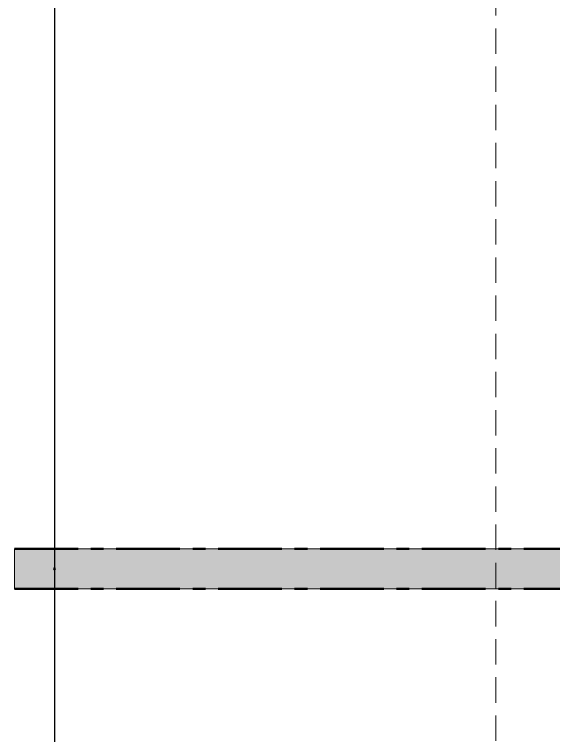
# Model space of a CAD drawing. Header units: millimetres. Extents: x -20000 to 230000, y -17405 to 24510.
# Drawn here: x 13080 to 13348.8, y -13756.3 to -13396.4 of the extents above; entities that cross this region are included whole.
import ezdxf

# ---------------------------------------------------------------- set-up
doc = ezdxf.new("R2010")
doc.units = ezdxf.units.MM
doc.header["$PDMODE"] = 35
doc.header["$PDSIZE"] = 0.5
doc.linetypes.add('AXES', pattern=[50.8, 31.75, -6.35, 6.35, -6.35])
doc.linetypes.add('CACHE', pattern=[9.525, 6.35, -3.175])
doc.layers.get('0').update_dxf_attribs({"lineweight": 13})
doc.layers.add('0 - Invisible', color=43, linetype='Continuous', lineweight=0, plot=False)
for name, color, linetype, lineweight in [('1 - Axe', 1, 'AXES', 0), ('1 - Béton', 251, 'Continuous', 25), ('1 - INTERROMPU', 253, 'CACHE', 13)]:
    doc.layers.add(name, color=color, linetype=linetype, lineweight=lineweight)
doc.layers.add('1 - Cache', color=7, linetype='Continuous', lineweight=0, true_color=0xffffff)

# ---------------------------------------------------------------- blocks, each defined once
blk = doc.blocks.new('*U740')
at = {"layer": '1 - Cache'}
blk.add_hatch(color=256, dxfattribs=at).paths.add_polyline_path([(-20, -10), (508, -10), (508, 10), (-20, 10)])
at = {"layer": '0 - Invisible'}
blk.add_lwpolyline([(-20, -10), (508, -10), (508, 10), (-20, 10)], close=True, dxfattribs=at)
for p in [(0, 0), (488, 0)]:
    blk.add_point(p, dxfattribs=at)
at = {"layer": '1 - Axe', "lineweight": 50}
for p, q in [((-20, 10), (508, 10)), ((-20, -10), (508, -10))]:
    blk.add_line(p, q, dxfattribs=at)

msp = doc.modelspace()

# ---------------------------------------------------------------- linework, layer by layer
at = {"layer": '1 - Béton'}
msp.add_line((13100, -12802.17), (13100, -13974.52), dxfattribs=at)
at = {"layer": '1 - INTERROMPU', "ltscale": 2}
msp.add_line((13320, -12755.67), (13320, -13999.27), dxfattribs=at)

# ---------------------------------------------------------------- block references
msp.add_blockref('*U740', (13100, -13673.1))

doc.saveas('drawing.dxf')
